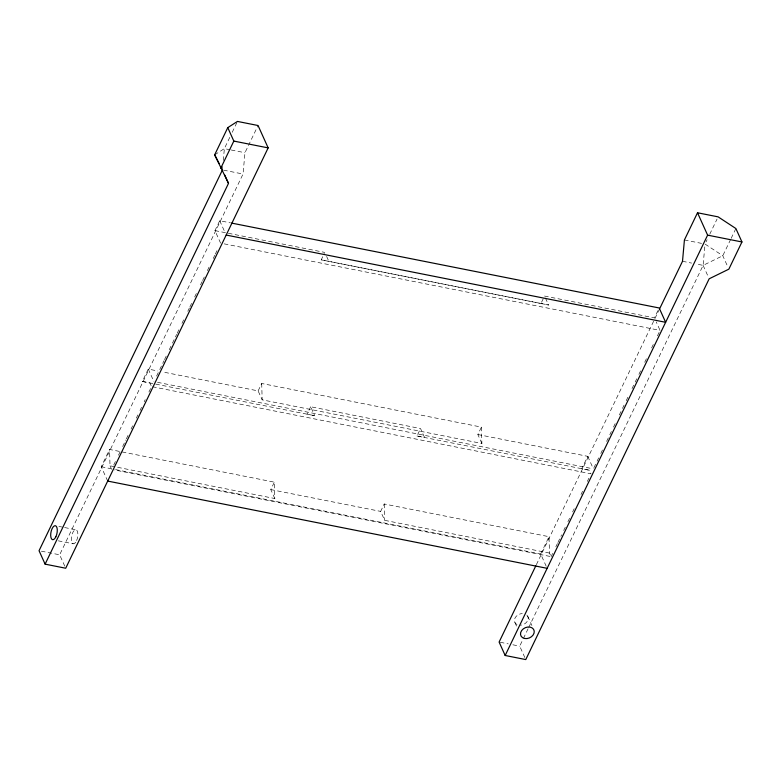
<?xml version="1.0" encoding="UTF-8"?>
<svg xmlns="http://www.w3.org/2000/svg" width="781" height="781" viewBox="0 0 781 781"><rect width="100%" height="100%" fill="white"/><g stroke="black" fill="none" stroke-linecap="round" stroke-linejoin="round"><path stroke-width="0.59" stroke-dasharray="3.9 2.93" d="M222.448 169.936L222.761 166.382M223.298 160.466L224.362 148.624L230.122 136.655M64.774 566.166L59.649 554.803L243.047 174.026L244.961 152.715L258.052 125.516M528.688 627.494L703.105 265.374L705.018 244.053L722.786 255.729L727.921 267.092M232.221 132.301L237.453 121.426M107.69 481.076L101.227 466.755L109.565 449.446L274.356 482.16L274.824 498.532L110.023 465.808L109.565 449.446M151.133 385.668L149.923 382.983L142.308 381.45L148.263 369.081L157.821 370.985M220.613 243.155L214.951 230.62L219.715 220.73L230.463 222.858M113.743 465.037L116.369 459.579M118.468 455.225L120.04 451.955M122.666 446.507L125.819 439.967M126.346 438.873L128.963 433.426M131.071 429.062L132.643 425.801M136.314 418.167L137.895 414.896M139.994 410.542L141.566 407.272M144.192 401.815L145.237 399.638M148.917 392.013L151.543 386.556M156.571 376.12L159.217 370.624M159.744 369.53L163.981 360.734M164.508 359.641L167.154 354.144M169.272 349.742L171.918 344.255M172.445 343.152L176.682 334.366M177.209 333.262L179.855 327.766M181.973 323.373L184.619 317.877M187.791 311.287L189.383 307.987M189.91 306.884L192.556 301.398M194.674 296.995L197.32 291.498M200.492 284.909L202.084 281.609M202.611 280.516L205.257 275.019M207.375 270.626L210.021 265.13M213.203 258.531L214.785 255.241M215.312 254.137L217.967 248.641M258.13 390.9L261.703 383.481L481.428 427.109L481.897 443.471L262.172 399.852L258.13 390.9L162.594 371.932M545.441 298.049L548.584 305.01L321.245 259.848L324.31 253.493M274.824 498.532L270.782 489.58L274.356 482.16M310.682 406.755L307.109 414.164L314.723 415.697L310.682 406.755L420.539 428.564L424.581 437.516L416.966 435.983L420.539 428.564M549.482 553.065L384.691 520.341L380.65 511.399L384.223 503.979L549.014 536.693L549.482 553.065L551.103 556.648L114.036 469.869M481.897 443.471L477.855 434.529L481.428 427.109M321.245 259.848L540.969 303.477L544.542 296.058L654.41 317.877L658.119 310.184M546.212 566.264L540.686 554.002L549.014 536.693M477.855 434.529L587.722 456.338L581.767 468.698L589.382 470.23L590.992 473.813L152.734 386.8M536.362 564.702L659.574 308.876M551.103 556.648L552.675 553.378M555.828 546.837L557.4 543.566M557.927 542.473L561.598 534.848M563.697 530.484L565.278 527.214M567.904 521.767L570.003 517.413M572.629 511.955L574.201 508.695M581.025 494.519L582.597 491.249M587.322 481.447L588.894 478.177M593.911 467.77L596.557 462.274M597.084 461.18L598.676 457.881M600.784 453.488L603.44 447.991M606.612 441.392L609.258 435.896M609.785 434.802L611.377 431.502M613.495 427.109L616.141 421.613M619.313 415.023L621.959 409.527M622.486 408.424L624.078 405.134M626.196 400.731L628.842 395.235M632.014 388.645L634.66 383.149M635.187 382.055L636.779 378.756M638.897 374.363L641.543 368.866M644.715 362.267L647.361 356.78M651.598 347.984L654.244 342.488M657.417 335.898L660.072 330.402L656.245 321.938M706.063 241.885L707.108 239.708M709.734 234.261L717.065 219.031M524.832 657.514L519.707 646.151L522.88 639.561M523.407 638.467L528.161 628.588M730.645 239.416L722.786 255.729L703.105 265.374L696.232 264.007M731.172 238.322L735.887 228.53M214.668 154.843L224.362 148.624L230.083 149.757M231.225 149.991L244.961 152.715M684.42 239.962L701.582 243.379M223.591 170.16L243.047 174.026M682.506 261.284L691.654 263.099M214.951 230.62L324.818 252.429M224.196 243.857L660.072 330.402M157.498 382.329L592.183 468.629M142.308 381.45L314.723 415.697M416.966 435.983L589.382 470.23M270.782 489.58L380.65 511.399M101.227 466.755L110.775 468.649M115.549 469.596L540.686 554.002M58.868 526.404L63.446 527.312M64.589 527.536L76.03 529.811M58.272 540.823L73.15 543.781M41.334 551.171L59.649 554.803M500.25 642.285L508.265 643.876M512.844 644.784L519.707 646.151M540.969 303.477L548.584 305.01M703.105 265.374L708.699 277.763M587.722 456.338L593.375 468.864M527.722 616.248L531.92 625.542M514.913 622.516L517.247 627.68M326.614 256.412L328.86 261.381M219.715 220.73L225.25 232.982M148.263 369.081L153.925 381.616M110.023 465.808L111.644 469.391M384.223 503.979L384.691 520.341M261.703 383.481L262.172 399.852M526.843 615.077A7.136 5.516 -24.3 0 1 527.224 621.364A7.136 5.516 -24.3 0 1 520.302 625.2M517.032 624.546A7.136 5.516 -24.3 0 1 515.001 618.122A7.136 5.516 -24.3 0 1 522.323 613.563M75.679 542.239A7.136 3.065 -78.8 0 1 71.296 538.5A7.136 3.065 -78.8 0 1 76.284 529.899A7.136 3.065 -78.8 0 1 76.45 540.911"/><path stroke-width="1.17" d="M45.113 564.146L228.501 183.359L214.668 154.843L227.769 127.645L237.453 121.426L258.052 125.516L268.156 147.892L65.711 568.236L45.113 564.146L39.05 550.712L222.448 169.936M220.73 168.276L233.822 141.078L227.769 127.645M535.834 565.795L499.108 642.06L505.17 655.484L525.769 659.574L709.168 278.797L728.849 269.162L741.95 241.964L735.887 228.53L718.11 216.854L697.511 212.764L684.42 239.962L682.506 261.284L659.574 308.876M505.17 655.484L707.615 235.14L697.511 212.764M233.822 141.078L268.156 147.892M707.615 235.14L741.95 241.964M231.654 223.102L659.174 307.978L665.637 322.299L226.178 235.052M107.69 481.076L547.149 568.324M214.668 154.843L219.11 163.473M224.772 175.1L228.501 183.359M524.637 638.487A7.136 5.516 -24.3 0 0 534.214 631.048A7.136 5.516 -24.3 0 0 523.28 628.871A7.136 5.516 -24.3 0 0 524.637 638.487M55.851 536.82A7.136 3.065 -78.8 0 0 55.431 525.72A7.136 3.065 -78.8 0 0 50.687 535.571A7.136 3.065 -78.8 0 0 55.851 536.82"/></g></svg>
